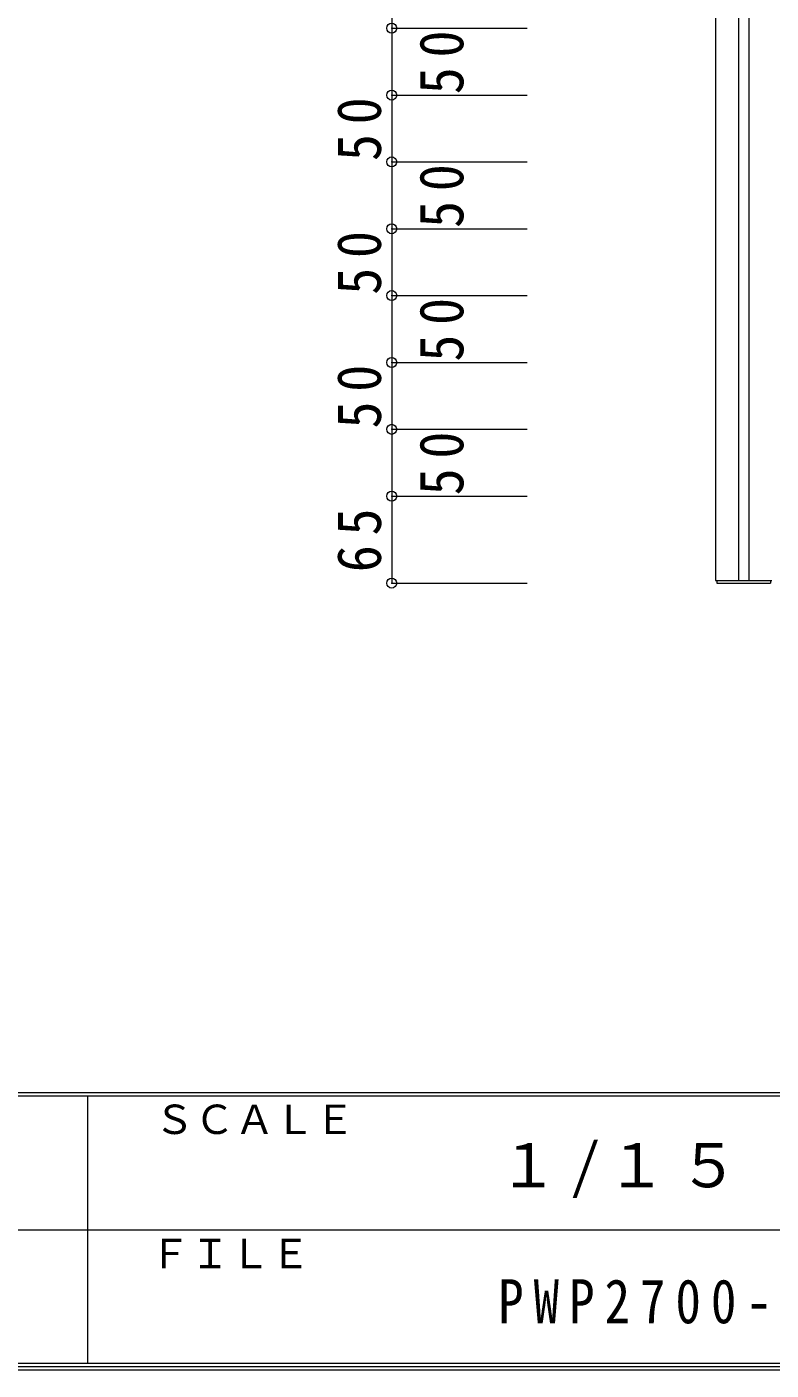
# Model space of a CAD drawing. Units: millimetres at full size, sheet at 1:15. Extents: x -3000 to 2850, y -2151 to 2088.
# Drawn here: x 1300 to 1856, y -2102 to -1098 of the extents above; entities that cross this region are included whole.
import ezdxf
from ezdxf.enums import TextEntityAlignment as Align

# ---------------------------------------------------------------- set-up
doc = ezdxf.new("R2010")
doc.units = ezdxf.units.MM
doc.header["$LTSCALE"] = 15
doc.header["$PDMODE"] = 32
doc.header["$PDSIZE"] = 7.5
doc.layers.add('0-B_寸法', color=7, linetype='Continuous', lineweight=9)
doc.layers.add('F-1_枠', color=6, linetype='Continuous', lineweight=9)
doc.layers.add('F-A_文字', color=7, linetype='Continuous')
doc.styles.add('ＭＳ ゴシック', font='')
doc.styles.get('ＭＳ ゴシック').set_extended_font_data('MS Gothic')

msp = doc.modelspace()

# ---------------------------------------------------------------- linework, layer by layer
at = {"layer": '0-B_寸法'}
for p, q in [((1814.72, 1184.12), (1814.72, -1511.88)), ((1814.72, -1511.88), (1856.72, -1511.88))]:
    msp.add_line(p, q, dxfattribs=at)
at = {"layer": '0-B_寸法', "color": 5}
for p, q in [((1831.82, 1184.12), (1831.82, -1511.88)), ((1839.62, 1184.12), (1839.62, -1511.88)), ((1815.72, -1511.88), (1815.72, -1513.88)), ((1815.72, -1513.88), (1855.72, -1513.88)), ((1855.72, -1511.88), (1855.72, -1513.88))]:
    msp.add_line(p, q, dxfattribs=at)
at = {"layer": '0-B_寸法', "color": 3}
for p, q in [((1572.53, -1048.88), (1572.53, -1098.88)), ((1572.53, -1098.88), (1572.53, -1148.88)), ((1572.53, -1098.88), (1673.81, -1098.88)), ((1572.53, -1148.88), (1572.53, -1198.88)), ((1572.53, -1148.88), (1673.81, -1148.88)), ((1572.53, -1198.88), (1572.53, -1248.88)), ((1572.53, -1198.88), (1673.81, -1198.88)), ((1572.53, -1248.88), (1572.53, -1298.88)), ((1572.53, -1248.88), (1673.81, -1248.88)), ((1572.53, -1298.88), (1572.53, -1348.88)), ((1572.53, -1298.88), (1673.81, -1298.88)), ((1572.53, -1348.88), (1572.53, -1398.88)), ((1572.53, -1348.88), (1673.81, -1348.88)), ((1572.53, -1398.88), (1572.53, -1448.88)), ((1572.53, -1398.88), (1673.81, -1398.88)), ((1572.53, -1448.88), (1572.53, -1513.88)), ((1572.53, -1448.88), (1673.81, -1448.88)), ((1572.53, -1513.88), (1673.81, -1513.88))]:
    msp.add_line(p, q, dxfattribs=at)
for p in [(1572.53, -1098.88), (1572.53, -1148.88), (1572.53, -1198.88), (1572.53, -1248.88), (1572.53, -1298.88), (1572.53, -1348.88), (1572.53, -1398.88), (1572.53, -1448.88), (1572.53, -1513.88)]:
    msp.add_point(p, dxfattribs=at)
at = {"layer": 'F-1_枠'}
for p, q in [((2850, -1895), (-3000, -1895)), ((2850, -1897.5), (-3000, -1897.5)), ((1345, -1897.5), (1345, -2097.5)), ((-75, -1997.5), (2845, -1997.5)), ((2850, -2097.5), (-3000, -2097.5)), ((2850, -2100), (-3000, -2100)), ((2850, -2102.5), (-3000, -2102.5))]:
    msp.add_line(p, q, dxfattribs=at)

# ---------------------------------------------------------------- texts
at = {"layer": '0-B_寸法', "char_height": 32.99, "attachment_point": 7, "rotation": 90, "style": 'ＭＳ ゴシック'}
for s, insert in [('\\T1.36;\\W0.9;50', (1626.62, -1148.26)), ('\\T1.36;\\W0.9;50', (1565.03, -1198.26)), ('\\T1.36;\\W0.9;50', (1626.62, -1248.26)), ('\\T1.36;\\W0.9;50', (1565.03, -1298.26)), ('\\T1.36;\\W0.9;50', (1626.62, -1348.26)), ('\\T1.36;\\W0.9;50', (1565.03, -1398.26)), ('\\T1.36;\\W0.9;50', (1626.62, -1448.26)), ('\\T1.36;\\W0.9;65', (1565.03, -1505.76))]:
    msp.add_mtext(s, dxfattribs=dict(at, insert=insert))
at = {"layer": '0-B_寸法', "char_height": 32.99, "attachment_point": 7, "style": 'ＭＳ ゴシック'}
for s, insert in [('\\T1.2;１/１５', (1652.09, -1973.79)), ('\\T1.39;\\W0.85;PWP2700-L3_S02', (1652.09, -2073.79))]:
    msp.add_mtext(s, dxfattribs=dict(at, insert=insert))
at = {"layer": 'F-A_文字', "style": 'ＭＳ ゴシック'}
for s, p in [('ＳＣＡＬＥ', (1395, -1932.5)), ('ＦＩＬＥ', (1391.8, -2032.86))]:
    msp.add_text(s, height=21.99, dxfattribs=at).set_placement(p, align=Align.BOTTOM_LEFT)

doc.saveas('drawing.dxf')
